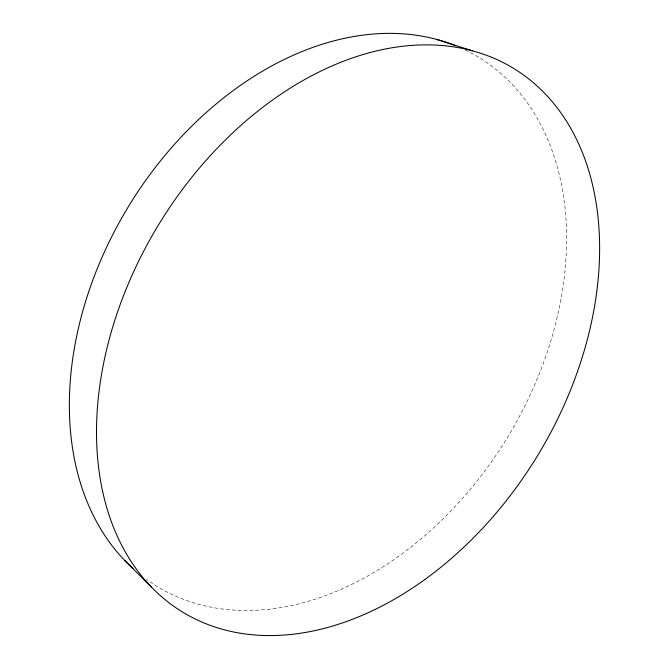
<?xml version="1.0" encoding="UTF-8"?>
<svg xmlns="http://www.w3.org/2000/svg" width="669" height="669" viewBox="0 0 669 669"><rect width="100%" height="100%" fill="white"/><g stroke="black" fill="none" stroke-linecap="round" stroke-linejoin="round"><path stroke-width="0.5" stroke-dasharray="3.35 2.51" d="M465.131 49.958A309.596 221.891 -58.7 0 1 508.641 435.452A309.596 221.891 -58.7 0 1 146.553 579.446"/><path stroke-width="1" d="M436.974 39.504L472.473 50.836M124.769 560.513L151.161 586.83M133.014 568.491A309.596 221.891 -58.7 0 1 128.448 206.554A309.596 221.891 -58.7 0 1 451.968 44.33M452.88 44.681A309.596 221.891 -58.7 0 1 455.756 45.81M424.656 579.647A318.252 221.891 -58.7 0 0 517.329 70.755A318.252 221.891 -58.7 0 0 102.257 370.3A318.252 221.891 -58.7 0 0 424.656 579.647"/></g></svg>
